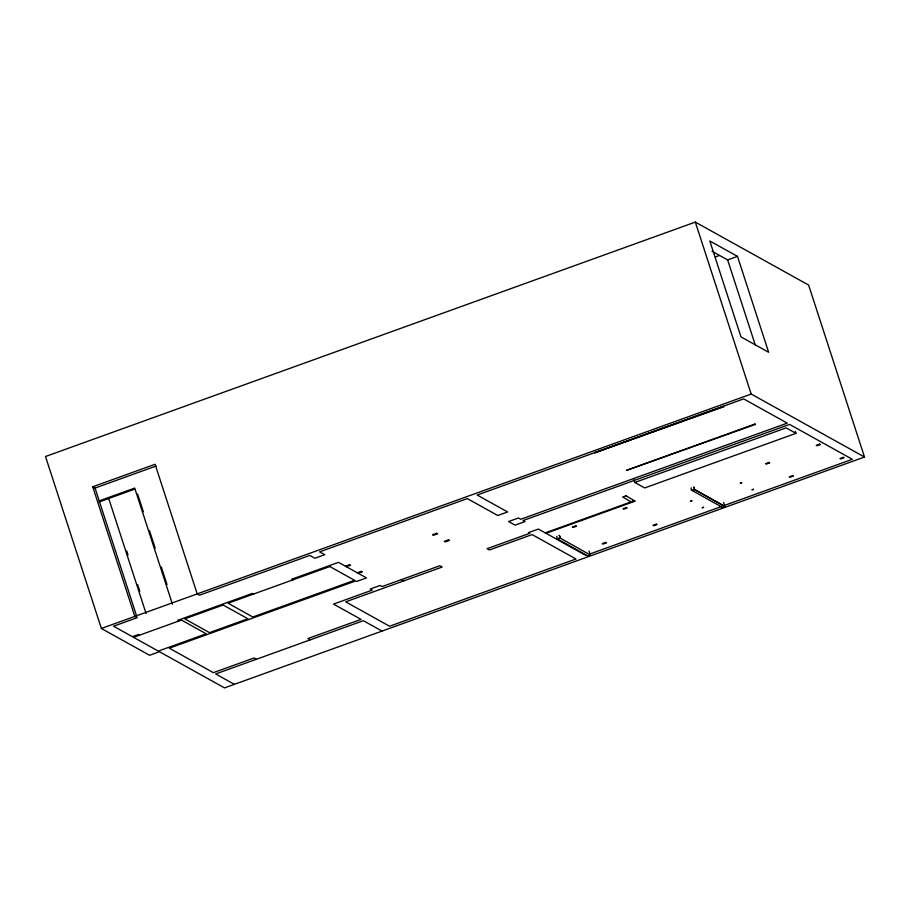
<?xml version="1.0" encoding="UTF-8"?>
<svg xmlns="http://www.w3.org/2000/svg" width="910" height="910" viewBox="0 0 910 910"><rect width="100%" height="100%" fill="white"/><g stroke="black" fill="none" stroke-linecap="round" stroke-linejoin="round"><path stroke-width="1.36" d="M556.67 536.343L557.466 539.016L587.723 555.828L590.283 554.929L560.082 538.06C553.428 539.812 563.381 538.891 559.229 535.433M590.294 554.998L589.009 550.982M724.849 506.449L694.648 489.523L693.795 486.896L694.592 489.637L724.849 506.449L723.621 502.4M724.906 506.347L722.392 507.348L692.021 490.467C698.891 487.305 689.735 493.675 691.225 487.805M695.32 222.097L45.5 456.513L101.374 628.48L149.604 655.291L159.455 651.731L224.531 687.903L864.5 457.036L808.626 285.069L695.32 222.097L751.194 394.053L864.5 457.036M715.396 256.927L719.389 255.494M139.469 635.214L138.309 634.566L132.394 636.693L113.545 626.216L137.171 617.685L134.851 616.4L92.729 486.77L155.087 464.271L197.208 593.911L199.529 595.197L309.798 555.418L314.894 558.251L324.745 554.702L319.637 551.858L467.33 498.589L497.781 515.515L507.621 511.966L477.17 495.029L743.663 398.899L787.252 423.127L520.77 519.269L518.45 517.972L508.599 521.532L515.094 525.138L524.945 521.589L523.079 520.554L789.573 424.413L852.34 459.3L724.417 505.448M92.729 486.77L95.049 488.056L156.076 466.034M711.995 251.228L727.636 259.919L737.487 256.37L768.643 352.272L740.979 336.893L709.811 240.991L737.487 256.37M99.258 500.864L134.703 488.078L172.422 604.16M99.11 501.979L134.555 489.193M101.374 628.48L751.194 394.053M345.39 566.179L349.531 564.689L350.498 565.224L346.369 566.714M357.255 572.765L361.384 571.275L362.362 571.821L358.221 573.311M634.827 482.471L786.126 427.882L795.966 433.353L644.667 487.942L634.827 482.471L633.952 479.786M545.238 532.862L634.441 500.682L635.214 501.114L546.011 533.294M589.839 553.997L721.755 506.415M585.847 555.441L538.39 529.063L528.539 532.612L529.779 533.294L487.112 548.696L489.432 549.981L532.1 534.591L575.996 558.99L389.594 626.239L345.686 601.84L442.169 567.032L439.86 565.736L382.098 586.575L380.084 585.46L370.245 589.009L372.247 590.124L333.526 604.104L361.042 619.391L307.876 638.57L310.196 639.866M401.39 579.613L403.71 580.899M293.054 579.807L291.894 579.158L338.497 562.346L366.48 577.895L356.64 581.456L355.708 580.933L169.294 648.182L213.35 672.672L254.049 657.987L256.37 659.284M382.063 631.085L363.352 620.688L215.67 673.957L234.382 684.354M253.674 594.014L252.514 593.365L177.689 620.358L178.849 621.007M560.037 538.174L559.127 535.455M795.306 431.329L795.966 433.353M727.636 259.919L755.289 345.026M137.626 494.119L143.325 511.67M149.468 530.564L155.166 548.116M161.309 567.01L167.008 584.561M126.706 550.971L128.026 554.998M137.626 584.561L139.81 591.272M108.529 497.929L146.066 613.476M95.049 488.056L136.727 616.343M723.2 406.44L594.719 452.793L723.78 406.759L723.2 406.44M181.477 620.051L133.554 637.341L158.294 651.094L206.206 633.804L181.477 620.051M223.155 605.025L184.753 618.868L209.493 632.621L247.884 618.766L223.155 605.025M329.818 566.543L228.08 603.239L252.809 616.991L354.547 580.296L329.818 566.543M436.629 533.26L432.5 534.75L433.467 535.296L437.608 533.806L436.629 533.26M754.89 424.06L626.41 470.402L755.471 424.378L754.89 424.06M448.482 539.857L444.353 541.348L445.32 541.882L449.46 540.392L448.482 539.857M575.723 525.821L572.379 527.015L573.163 527.459L576.508 526.253L575.723 525.821M626.41 507.53L623.077 508.736L623.862 509.168L627.195 507.962L626.41 507.53M768.927 462.439L765.594 463.645L766.379 464.077L769.712 462.872L768.927 462.439M819.614 444.148L816.281 445.354L817.066 445.786L820.399 444.58L819.614 444.148M691.827 500.773L690.519 501.239L691.827 500.773M741.707 482.778L740.399 483.244L741.707 482.778M605.594 542.428L602.261 543.623L603.046 544.066L606.379 542.861L605.594 542.428M656.292 524.137L652.959 525.343L653.744 525.775L657.077 524.57L656.292 524.137M703.578 507.302L702.258 507.78L703.578 507.302M753.457 489.307L752.149 489.785L753.457 489.307M792.61 475.6L789.277 476.806L790.062 477.25L793.395 476.044L792.61 475.6M843.308 457.32L839.976 458.515L840.76 458.959L844.093 457.753L843.308 457.32M625.955 495.768L622.667 496.951L631.153 501.865L634.441 500.682L625.955 495.768"/></g></svg>
